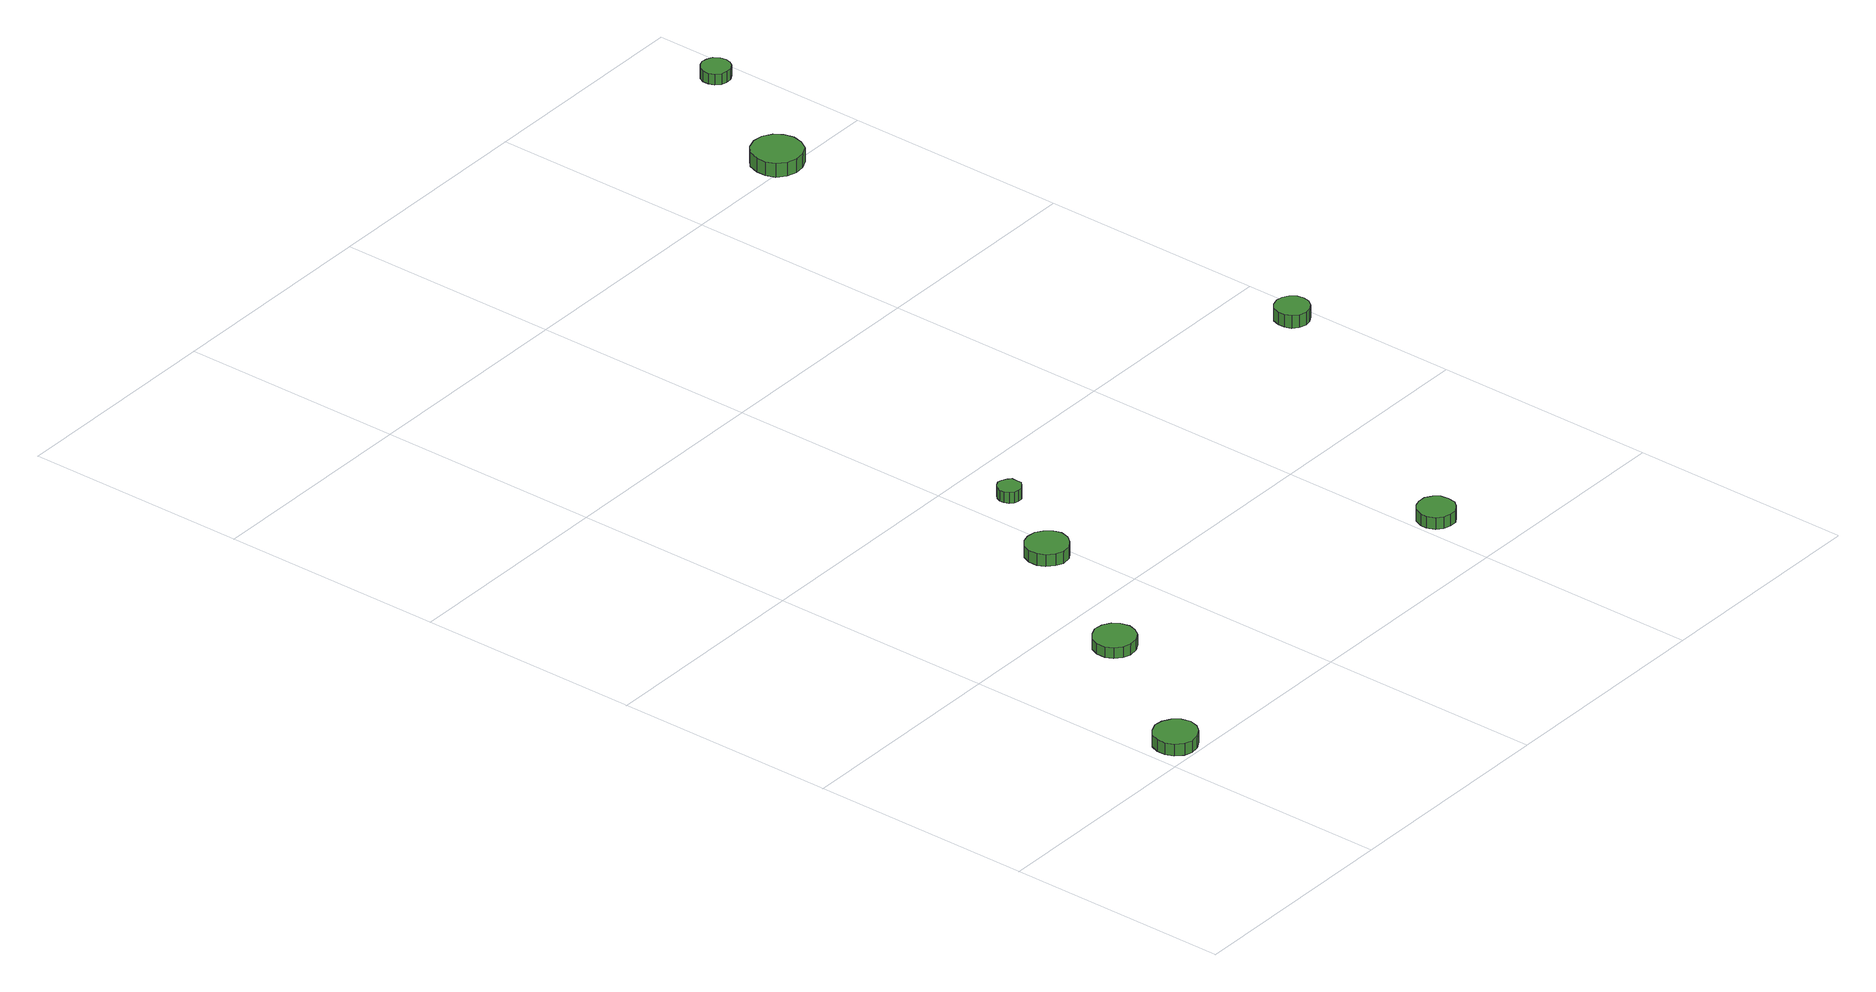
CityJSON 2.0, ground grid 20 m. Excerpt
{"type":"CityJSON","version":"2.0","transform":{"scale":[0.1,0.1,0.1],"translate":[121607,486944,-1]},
"CityObjects":{
"tree1":{"type":"SolitaryVegetationObject","attributes":{"function":"something"},"geometry":[{"type":"MultiSurface","lod":"1","boundaries":[[[0,1,2,3,4,5,6,7,8,9,10,11,12,13,14]],[[15,16,17,18,19,20,21,22,23,24,25,26,27,28,29]],[[0,29,28,1]],[[1,28,27,2]],[[2,27,26,3]],[[3,26,25,4]],[[4,25,24,5]],[[5,24,23,6]],[[6,23,22,7]],[[7,22,21,8]],[[8,21,20,9]],[[9,20,19,10]],[[10,19,18,11]],[[11,18,17,12]],[[12,17,16,13]],[[13,16,15,14]],[[14,15,29,0]]]}]},
"tree2":{"type":"SolitaryVegetationObject","attributes":{"function":"something"},"geometry":[{"type":"MultiSurface","lod":"1","boundaries":[[[30,31,32,33,34,35,36,37,38,39,40,41,42,43,44]],[[45,46,47,48,49,50,51,52,53,54,55,56,57,58,59]],[[30,59,58,31]],[[31,58,57,32]],[[32,57,56,33]],[[33,56,55,34]],[[34,55,54,35]],[[35,54,53,36]],[[36,53,52,37]],[[37,52,51,38]],[[38,51,50,39]],[[39,50,49,40]],[[40,49,48,41]],[[41,48,47,42]],[[42,47,46,43]],[[43,46,45,44]],[[44,45,59,30]]]}]},
"tree3":{"type":"SolitaryVegetationObject","attributes":{"function":"something"},"geometry":[{"type":"MultiSurface","lod":"1","boundaries":[[[60,61,62,63,64,65,66,67,68,69,70,71,72,73,74]],[[75,76,77,78,79,80,81,82,83,84,85,86,87,88,89]],[[60,89,88,61]],[[61,88,87,62]],[[62,87,86,63]],[[63,86,85,64]],[[64,85,84,65]],[[65,84,83,66]],[[66,83,82,67]],[[67,82,81,68]],[[68,81,80,69]],[[69,80,79,70]],[[70,79,78,71]],[[71,78,77,72]],[[72,77,76,73]],[[73,76,75,74]],[[74,75,89,60]]]}]},
"tree4":{"type":"SolitaryVegetationObject","attributes":{"function":"something"},"geometry":[{"type":"MultiSurface","lod":"1","boundaries":[[[90,91,92,93,94,95,96,97,98,99,100,101,102,103,104]],[[105,106,107,108,109,110,111,112,113,114,115,116,117,118,119]],[[90,119,118,91]],[[91,118,117,92]],[[92,117,116,93]],[[93,116,115,94]],[[94,115,114,95]],[[95,114,113,96]],[[96,113,112,97]],[[97,112,111,98]],[[98,111,110,99]],[[99,110,109,100]],[[100,109,108,101]],[[101,108,107,102]],[[102,107,106,103]],[[103,106,105,104]],[[104,105,119,90]]]}]},
"tree5":{"type":"SolitaryVegetationObject","attributes":{"function":"something"}},
"tree6":{"type":"SolitaryVegetationObject","attributes":{"function":"something"}},
"tree7":{"type":"SolitaryVegetationObject","attributes":{"function":"something"},"geometry":[{"type":"MultiSurface","lod":"1","boundaries":[[[120,121,122,123,124,125,126,127,128,129,130,131,132,133,134]],[[135,136,137,138,139,140,141,142,143,144,145,146,147,148,149]],[[120,149,148,121]],[[121,148,147,122]],[[122,147,146,123]],[[123,146,145,124]],[[124,145,144,125]],[[125,144,143,126]],[[126,143,142,127]],[[127,142,141,128]],[[128,141,140,129]],[[129,140,139,130]],[[130,139,138,131]],[[131,138,137,132]],[[132,137,136,133]],[[133,136,135,134]],[[134,135,149,120]]]}]},
"tree8":{"type":"SolitaryVegetationObject","attributes":{"function":"something"}},
"tree9":{"type":"SolitaryVegetationObject","attributes":{"function":"something"}},
"tree10":{"type":"SolitaryVegetationObject","attributes":{"function":"something"}},
"tree11":{"type":"SolitaryVegetationObject","attributes":{"function":"something"}},
"tree12":{"type":"SolitaryVegetationObject","attributes":{"function":"something"},"geometry":[{"type":"MultiSurface","lod":"1","boundaries":[[[150,151,152,153,154,155,156,157,158,159,160,161,162,163,164]],[[165,166,167,168,169,170,171,172,173,174,175,176,177,178,179]],[[150,179,178,151]],[[151,178,177,152]],[[152,177,176,153]],[[153,176,175,154]],[[154,175,174,155]],[[155,174,173,156]],[[156,173,172,157]],[[157,172,171,158]],[[158,171,170,159]],[[159,170,169,160]],[[160,169,168,161]],[[161,168,167,162]],[[162,167,166,163]],[[163,166,165,164]],[[164,165,179,150]]]}]},
"tree13":{"type":"SolitaryVegetationObject","attributes":{"function":"something"},"geometry":[{"type":"MultiSurface","lod":"1","boundaries":[[[180,181,182,183,184,185,186,187,188,189,190,191,192,193,194]],[[195,196,197,198,199,200,201,202,203,204,205,206,207,208,209]],[[180,209,208,181]],[[181,208,207,182]],[[182,207,206,183]],[[183,206,205,184]],[[184,205,204,185]],[[185,204,203,186]],[[186,203,202,187]],[[187,202,201,188]],[[188,201,200,189]],[[189,200,199,190]],[[190,199,198,191]],[[191,198,197,192]],[[192,197,196,193]],[[193,196,195,194]],[[194,195,209,180]]]}]},
"tree14":{"type":"SolitaryVegetationObject","attributes":{"function":"something"},"geometry":[{"type":"MultiSurface","lod":"1","boundaries":[[[210,211,212,213,214,215,216,217,218,219,220,221,222,223,224]],[[225,226,227,228,229,230,231,232,233,234,235,236,237,238,239]],[[210,239,238,211]],[[211,238,237,212]],[[212,237,236,213]],[[213,236,235,214]],[[214,235,234,215]],[[215,234,233,216]],[[216,233,232,217]],[[217,232,231,218]],[[218,231,230,219]],[[219,230,229,220]],[[220,229,228,221]],[[221,228,227,222]],[[222,227,226,223]],[[223,226,225,224]],[[224,225,239,210]]]}]}
},
"vertices":[
[48,22,17],[46,30,17],[41,36,17],[34,40,17],[26,41,17],[19,38,17],[13,33,17],[10,26,17],[10,18,17],[13,11,17],[19,5,17],[26,3,17],[34,4,17],[41,8,17],[46,14,17],[46,14,6],[41,8,6],[34,4,6],[26,3,6],[19,5,6],[13,11,6],[10,18,6],[10,26,6],[13,33,6],[19,38,6],[26,41,6],[34,40,6],[41,36,6],[46,30,6],[48,22,6],
[131,150,16],[129,158,16],[125,164,16],[118,168,16],[110,169,16],[103,166,16],[97,161,16],[94,154,16],[94,146,16],[97,139,16],[103,134,16],[110,132,16],[118,133,16],[125,137,16],[129,143,16],[129,143,6],[125,137,6],[118,133,6],[110,132,6],[103,134,6],[97,139,6],[94,146,6],[94,154,6],[97,161,6],[103,166,6],[110,169,6],[118,168,6],[125,164,6],[129,158,6],[131,150,6],
[205,278,17],[203,285,17],[198,291,17],[192,295,17],[184,296,17],[177,294,17],[171,289,17],[168,282,17],[168,274,17],[171,267,17],[177,262,17],[184,259,17],[192,260,17],[198,264,17],[203,270,17],[203,270,6],[198,264,6],[192,260,6],[184,259,6],[177,262,6],[171,267,6],[168,274,6],[168,282,6],[171,289,6],[177,294,6],[184,296,6],[192,295,6],[198,291,6],[203,285,6],[205,278,6],
[245,355,16],[245,360,16],[242,363,16],[238,365,16],[234,366,16],[230,364,16],[227,361,16],[225,357,16],[225,353,16],[227,349,16],[230,346,16],[234,345,16],[238,345,16],[242,348,16],[245,351,16],[245,351,6],[242,348,6],[238,345,6],[234,345,6],[230,346,6],[227,349,6],[225,353,6],[225,357,6],[227,361,6],[230,364,6],[234,366,6],[238,365,6],[242,363,6],[245,360,6],[245,355,6],
[437,68,17],[436,75,17],[432,80,17],[426,84,17],[419,84,17],[413,82,17],[408,78,17],[405,71,17],[405,65,17],[408,58,17],[413,54,17],[419,52,17],[426,52,17],[432,56,17],[436,61,17],[436,61,6],[432,56,6],[426,52,6],[419,52,6],[413,54,6],[408,58,6],[405,65,6],[405,71,6],[408,78,6],[413,82,6],[419,84,6],[426,84,6],[432,80,6],[436,75,6],[437,68,6],
[599,344,18],[598,350,18],[594,355,18],[589,358,18],[583,359,18],[577,357,18],[572,353,18],[570,347,18],[570,341,18],[572,335,18],[577,331,18],[583,329,18],[589,330,18],[594,333,18],[598,338,18],[598,338,6],[594,333,6],[589,330,6],[583,329,6],[577,331,6],[572,335,6],[570,341,6],[570,347,6],[572,353,6],[577,357,6],[583,359,6],[589,358,6],[594,355,6],[598,350,6],[599,344,6],
[533,811,19],[531,820,19],[526,827,19],[518,832,19],[509,833,19],[500,830,19],[493,824,19],[490,815,19],[490,806,19],[493,798,19],[500,792,19],[509,789,19],[518,790,19],[526,794,19],[531,802,19],[531,802,6],[526,794,6],[518,790,6],[509,789,6],[500,792,6],[493,798,6],[490,806,6],[490,815,6],[493,824,6],[500,830,6],[509,833,6],[518,832,6],[526,827,6],[531,820,6],[533,811,6],
[594,929,16],[593,934,16],[590,939,16],[585,941,16],[580,942,16],[575,940,16],[571,937,16],[569,932,16],[569,927,16],[571,922,16],[575,918,16],[580,917,16],[585,917,16],[590,920,16],[593,924,16],[593,924,6],[590,920,6],[585,917,6],[580,917,6],[575,918,6],[571,922,6],[569,927,6],[569,932,6],[571,937,6],[575,940,6],[580,942,6],[585,941,6],[590,939,6],[593,934,6],[594,929,6]
]}
